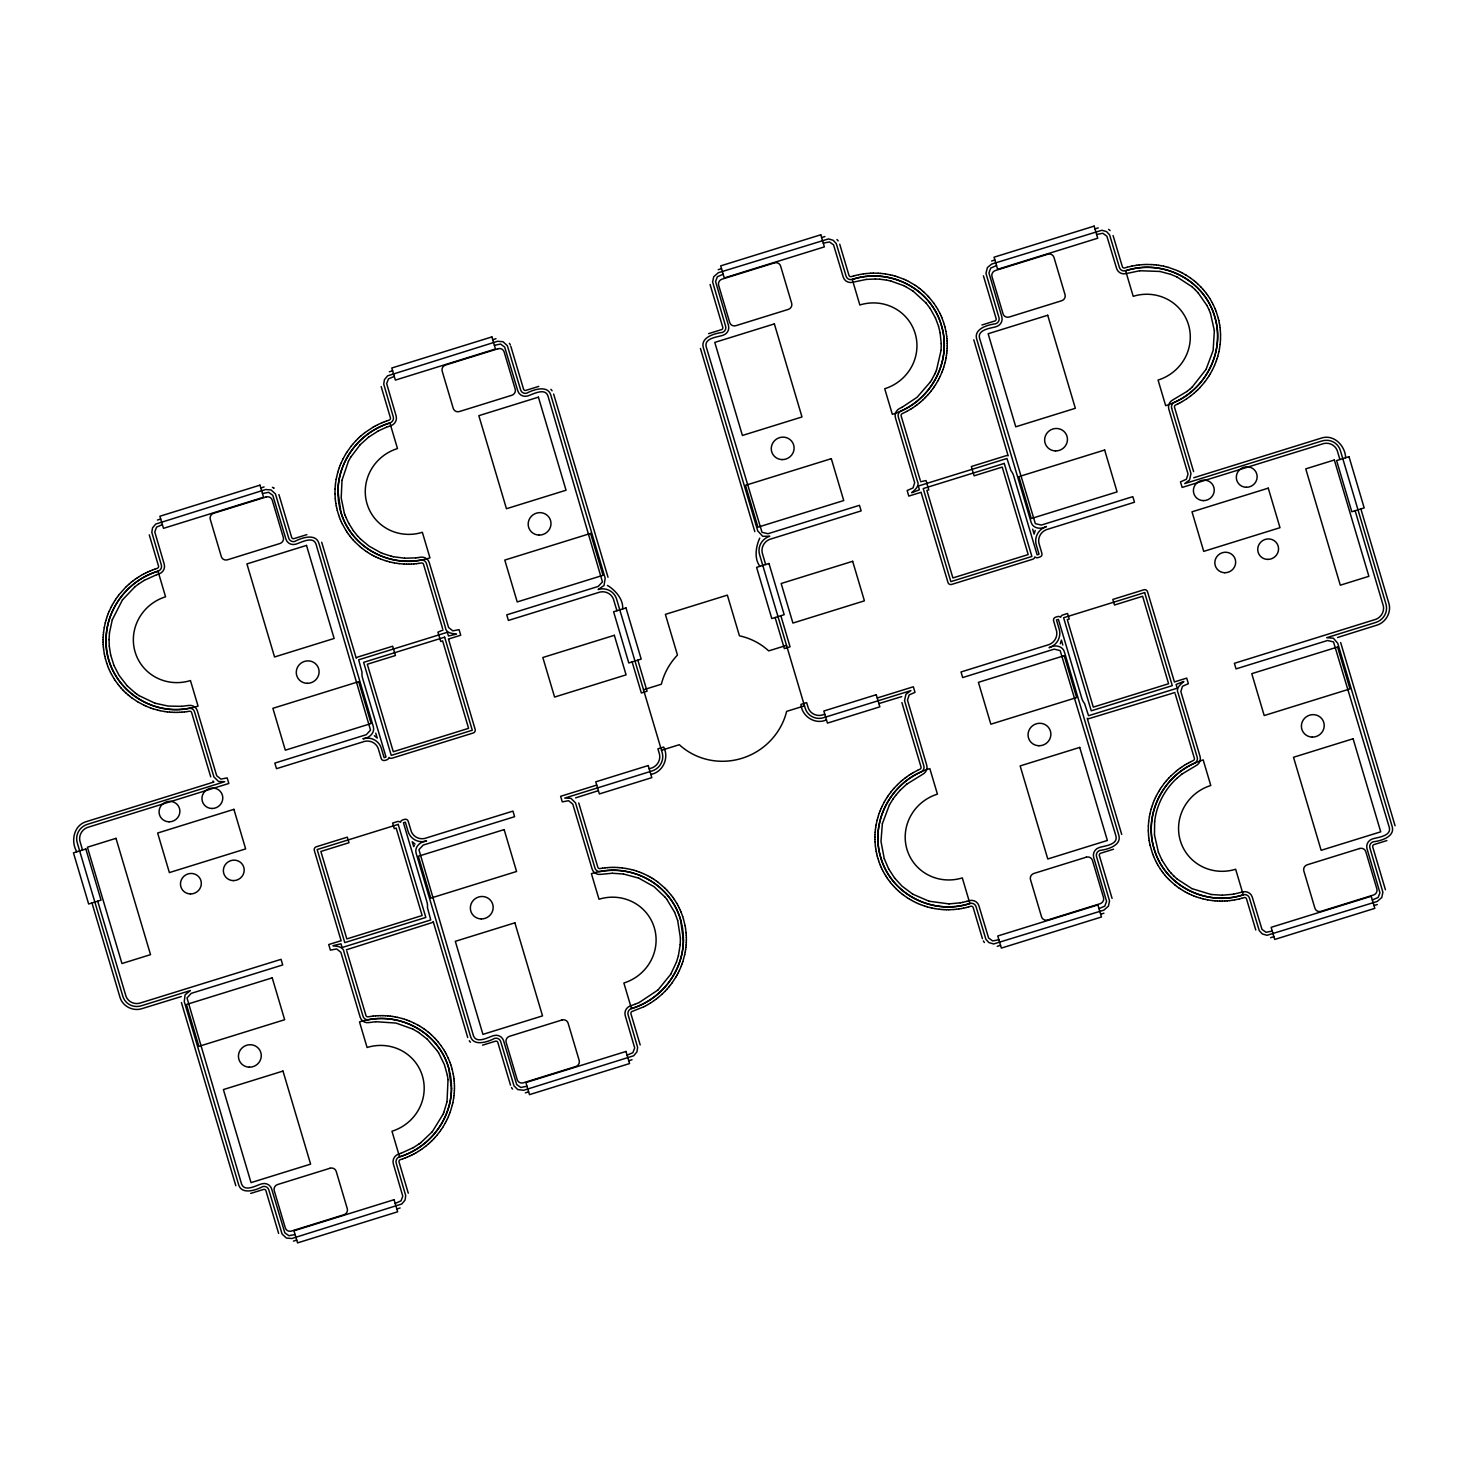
<?xml version="1.0" encoding="UTF-8"?>
<svg xmlns="http://www.w3.org/2000/svg" width="1469" height="1469" viewBox="0 0 1469 1469"><rect width="100%" height="100%" fill="white"/><g stroke="black" fill="none" stroke-linecap="round" stroke-linejoin="round"><path stroke-width="1.5" d="M103.087 639.584L103.161 637.344M109.037 639.566L109.459 632.955M335.061 489.104L335.005 493.749M454.398 1090.696L454.454 1088.456M686.298 942.455L686.372 940.215M874.936 836.926L874.991 834.686M947.156 348.19L947.211 345.95M1148.354 826.037L1148.299 830.683M1220.5 339.523L1220.555 334.877M103.161 637.16L103.307 634.939M335.061 488.92L335.428 484.274M454.252 1093.101L454.38 1090.861M680.202 944.622L680.404 937.993M686.152 944.861L686.298 942.621M875.01 834.521L875.138 832.28M941.06 350.356L941.262 343.728M947.009 350.595L947.138 348.355M1148.354 825.853L1148.721 821.226M1220.5 339.706L1220.133 344.334M103.307 634.755L103.528 632.533M454.013 1095.507L454.233 1093.285M680.202 944.659L678.421 955.621M685.931 947.266L686.133 945.044M875.157 832.115L875.377 829.875M941.06 350.393L936.543 369.876M946.77 353.001L946.991 350.76M1154.652 821.648L1154.487 834.906M103.546 632.349L104.226 627.74M109.459 632.919L112.25 619.863M335.446 484.109L336.126 479.482M453.719 1097.912L453.994 1095.69M685.619 949.672L685.913 947.45M875.395 829.71L875.689 827.469M946.458 355.406L946.752 353.166M1148.74 821.042L1149.419 816.433M1154.652 821.612C1156.47 805.196 1164.531 789.643 1176.669 778.478M1220.115 344.517L1219.435 349.126M342.002 480.29L341.194 497.973L344.334 513.103M453.682 1098.096L452.856 1102.686M685.233 952.059L685.582 949.837M946.073 357.793L946.44 355.571M875.708 827.304L876.075 825.082M104.262 627.557L105.235 622.985M336.162 479.316L336.603 477.113M342.002 480.271L348.428 461.248M447.017 1101.695L448.027 1079.623M684.756 954.446L685.197 952.243M945.614 360.162L946.054 357.959M876.093 824.917L877.085 820.345M882.373 823.705L880.978 841.37L884.265 858.686M1218.976 351.513L1219.399 349.31M1149.456 816.25L1149.896 814.046M336.64 476.929L337.76 472.394M447.017 1101.713L443.785 1112.4M452.305 1105.055L452.819 1102.852M684.719 954.611L682.901 961.479M945.063 362.531L945.577 360.346M882.373 823.668L889.424 804.865M1218.939 351.679L1217.801 356.233M1149.933 813.881L1151.053 809.327M105.272 622.819L105.86 620.634M181.256 996.551L142.089 1008.615C133.22 1011.645 122.46 1006.357 119.962 997.194L91.978 902.958M452.268 1105.221L450.212 1112.033M678.403 955.658L676.474 962.048M944.438 364.881L945.026 362.714M901.746 696.6L878.903 703.578M877.122 820.161L877.709 817.994M1193.728 477.756L1321.108 438.184C1333.613 433.777 1345.218 445.548 1345.659 457.759M105.897 620.469L106.558 618.302M337.815 472.228L338.458 470.062M943.741 367.213L944.402 365.046M877.746 817.829L878.407 815.662M1217.103 358.546L1217.746 356.398M1151.108 809.162L1151.751 806.995M106.613 618.137L107.329 616.007M112.268 619.826L122.441 599.903M338.513 469.896L339.229 467.766M682.112 963.793L682.846 961.644M942.969 369.527L943.686 367.379M878.462 815.497L879.178 813.349M1216.332 360.86L1217.048 358.73M1151.806 806.83L1152.522 804.7M107.384 615.842L108.192 613.711M339.302 467.583L340.092 465.471M375.733 733.178L377.258 738.099L374.356 735.694M449.367 1114.31L450.157 1112.198M676.474 962.085L670.745 974.241M681.267 966.069L682.057 963.958M942.125 371.804L942.914 369.692M879.233 813.183L880.023 811.072M1215.469 363.137L1216.259 361.025M1152.596 804.535L1153.385 802.405M108.247 613.546L109.11 611.471M340.147 465.306L341.01 463.212M442.94 1114.475L443.785 1112.419M448.431 1116.569L449.294 1114.475M681.212 966.235L679.339 970.55M935.698 371.951L936.524 369.913M942.051 371.969L940.197 376.284M880.096 810.906L880.959 808.813M1214.551 365.395L1215.414 363.302M1153.44 802.239L1154.303 800.164M109.183 611.306L111.185 607.046M341.083 463.047L343.085 458.787M442.922 1114.494L432.308 1131.699M447.439 1118.809L448.357 1116.734M934.761 374.007L935.68 371.988M881.033 808.648L881.951 806.591M1214.477 365.561L1212.476 369.821M1154.377 799.999L1155.313 797.924M607.432 585.433C613.73 589.032 623.591 598.452 622.654 608.956M446.356 1120.994L447.366 1118.956M934.761 374.044L931.603 379.975M939.113 378.488L940.123 376.45M678.274 972.753L679.266 970.715M882.024 806.426L884.173 802.221M1155.387 797.759L1156.378 795.739M111.258 606.881L112.323 604.879M343.177 458.64L345.454 454.509M348.447 461.229L350.614 457.3M445.217 1123.161L446.282 1121.159M937.975 380.655L939.04 378.635M677.117 974.92L678.182 972.919M1206.067 369.362L1213.119 350.54L1214.367 330.654M1212.384 369.986L1210.107 374.118M1156.47 795.574L1158.747 791.442M112.415 604.714L113.554 602.749M445.125 1123.308L442.72 1127.366M937.883 380.802L935.478 384.86M675.905 977.05L677.044 975.067M884.265 802.074L885.385 800.109M889.443 804.828L892.968 799.099M1206.067 369.38L1192.185 387.082M113.627 602.602L114.821 600.656M345.546 454.362L346.739 452.415M350.632 457.281L360.162 444.721M930.41 381.903L931.585 379.994M670.727 974.278L657.965 990.014M675.813 977.197L671.847 983.183M885.476 799.944L886.67 798.016M1208.822 376.193L1210.015 374.264M1158.839 791.295L1160.033 789.349M114.931 600.509L116.18 598.617M346.831 452.268L350.981 446.411M930.391 381.922L917.133 397.254L902.039 407.299M441.361 1129.422L442.628 1127.531M934.119 386.898L935.386 385.007M886.762 797.869L888.029 795.978M1207.481 378.249L1208.73 376.358M1160.124 789.202L1161.373 787.311M116.29 598.471L117.593 596.616M932.705 388.918L934.027 387.045M439.947 1131.424L441.269 1129.569M888.121 795.831L889.443 793.958M892.987 799.063L895.649 795.445M1207.371 378.396L1204.58 382.215M1161.483 787.164L1164.274 783.344M117.704 596.469L119.081 594.651M122.46 599.885L134.909 586.81M415.103 844.106L412.201 841.7L413.707 846.603A7.988 7.749 -28.9 0 1 414.295 845.428M931.217 390.864L932.595 389.046M439.837 1131.571L436.917 1135.298M670.378 985.13L671.755 983.33M889.553 793.829L890.93 792.011M119.191 594.523L125.618 587.306M351.091 446.264L352.542 444.501M929.675 392.774L931.107 391.011M668.817 987.058L670.268 985.277M1204.47 382.344L1199.751 387.798M891.04 791.864L892.473 790.102M895.668 795.427L900.093 790.322M1164.384 783.216L1165.835 781.435M352.652 444.354L355.81 440.829M928.059 394.647L929.565 392.921M432.29 1131.718L420.85 1142.625M435.32 1137.153L436.807 1135.427M667.22 988.912L668.707 987.186M892.583 789.955L894.088 788.229M1165.945 781.306L1167.433 779.58M926.406 396.446L927.949 394.775M433.649 1138.971L435.191 1137.281M665.549 990.73L667.091 989.041M894.199 788.1L897.467 784.666M1167.561 779.433L1169.104 777.762M355.939 440.7L357.536 439.066M360.18 444.703L368.59 437.156M924.68 398.209L926.278 396.575M431.923 1140.734L433.52 1139.099M1198.025 389.56L1199.64 387.926M665.42 990.859L662.042 994.182M900.111 790.285L906.759 784.152M1169.232 777.634L1170.83 775.999M125.746 587.178L127.399 585.617M357.665 438.937L359.317 437.358M922.899 399.917L924.552 398.338M1196.243 391.25L1197.896 389.671M430.142 1142.423L431.794 1140.844M897.596 784.538L901.085 781.306M1170.958 775.871L1176.338 771.06M127.546 585.488L129.235 583.964M359.446 437.248L361.154 435.724M921.063 401.57L922.771 400.045M1190.496 388.606L1192.149 387.1M1194.407 392.902L1196.115 391.378M428.305 1144.076L430.013 1142.551M657.947 990.033L639.144 1002.556M661.913 994.311L658.314 997.414M1176.706 778.46L1181.884 774.09M129.382 583.836L131.127 582.367M361.282 435.595L364.973 432.602M919.172 403.149L920.916 401.68M1190.459 388.624L1186.97 391.47M1194.279 393.013L1190.588 396.024M426.414 1145.655L428.158 1144.186M901.231 781.196L902.976 779.727M131.274 582.257L133.073 580.843M134.928 586.792L138.527 584.056M917.225 404.673L919.025 403.259M426.285 1145.783L422.484 1148.648M903.123 779.617L904.904 778.203M906.777 784.134L922.348 774.512A7.988 7.749 -28.9 0 0 926.755 765.239L907.475 700.144L909.146 694.929L915.003 692.358L913.351 686.776L877.232 697.995M656.386 998.938L658.185 997.524M1176.467 770.95L1178.267 769.536M133.22 580.732L135.056 579.374M365.12 432.492L373.181 427.13M368.627 437.138L378.157 431.023M915.242 406.142L917.097 404.783M1186.934 391.488L1173.162 399.715A7.988 7.749 -28.9 0 0 1168.755 408.97L1188.035 474.065L1186.364 479.28L1180.488 481.85L1182.141 487.433L1323.9 443.491A11.991 11.623 -28.9 0 1 1337.139 450.304L1339.93 459.522M1190.441 396.134L1186.566 398.889M905.051 778.093L906.906 776.734M419.032 1143.984L420.832 1142.662M654.403 1000.407L656.239 999.049M1178.413 769.425L1180.25 768.067M1181.921 774.071L1195.693 765.845A7.988 7.749 -28.9 0 0 1200.1 756.59L1180.856 691.587L1182.49 686.28L1188.366 683.709L1186.713 678.109L1175.273 681.671A2.993 2.901 -28.9 0 0 1174.466 682.057L1147.509 591.695A2.993 2.901 -28.9 0 0 1143.818 589.803L1112.841 599.425L1114.494 605.008L1142.625 596.267L1168.589 683.746L1093.285 707.122L1067.302 619.661L1069.212 619.073L1067.559 613.473L1062.785 614.96A2.993 2.901 -28.9 0 0 1060.71 617.219L1060.508 617.274A2.993 2.901 -28.9 0 0 1057.551 616.594L1055.642 617.182A2.993 2.901 -28.9 0 0 1053.604 620.854L1056.633 631.284A11.991 11.623 -28.9 0 1 1049.343 644.487L961.02 671.976L962.672 677.558L1054.154 649.151L1060.141 650.565L1115.981 836.173C1118.148 845.152 1103.641 845.869 1099.087 847.613A7.988 7.749 -28.9 0 0 1093.634 857.29L1106.579 901.323L1104.78 906.134L1098.977 908.632M135.203 579.282L137.094 577.978M138.545 584.038L144.256 580.365M913.222 407.537L915.095 406.252M907.052 776.624L908.925 775.338M418.996 1144.002L413.285 1147.675M420.465 1150.062L422.337 1148.758M654.256 1000.518L650.29 1003.143M1180.397 767.975L1182.288 766.671M137.241 577.886L139.169 576.638M911.147 408.878L913.075 407.647M1186.419 398.98L1182.38 401.496M909.072 775.228L911 773.998M418.39 1151.402L420.318 1150.154M1182.435 766.579L1184.363 765.331M139.316 576.546L141.281 575.371M910.982 408.97L906.869 411.357M911.166 773.906L913.13 772.731M648.178 1004.429L650.143 1003.254M416.26 1152.669L418.224 1151.494M1184.51 765.239L1186.475 764.064M373.346 427.038L375.348 425.918M141.428 575.279L143.429 574.177M144.293 580.347L156.632 574.71M1180.213 402.69L1182.214 401.588M913.277 772.639L917.482 770.38M646.011 1005.622L648.013 1004.502M413.266 1147.675L400.908 1153.33M414.111 1153.863L416.113 1152.761M1186.64 763.972L1188.641 762.87M375.495 425.845L377.533 424.798M378.176 431.005L386.42 427.24M143.595 574.085L145.633 573.039M906.704 411.43L902.113 413.707A2.002 1.928 -28.9 0 0 901.103 415.819L920.237 480.29M1178.028 403.828L1180.066 402.781M643.826 1006.761L645.864 1005.714M411.926 1155.001L413.946 1153.955M1188.788 762.778L1190.826 761.732M377.698 424.706L382.032 422.741M145.798 572.965L147.855 571.974M902.003 407.317L899.799 408.364A7.988 7.749 -28.9 0 0 895.392 417.637L914.673 482.732L913.002 487.947L907.144 490.517L908.797 496.1L920.237 492.537A2.993 2.901 -28.9 0 0 921.026 492.17L947.982 582.514A2.993 2.901 -28.9 0 0 951.673 584.423L1032.707 559.248A2.993 2.901 -28.9 0 0 1034.8 556.99L1035.002 556.935A2.993 2.901 -28.9 0 0 1037.959 557.632L1039.868 557.026A2.993 2.901 -28.9 0 0 1041.888 553.354L1038.858 542.942A11.991 11.623 -28.9 0 1 1046.148 529.74L1134.49 502.233L1132.819 496.651L1041.356 525.057L1035.351 523.662L979.511 338.035C977.271 329.111 992.126 328.156 996.57 326.54A7.988 7.749 -28.9 0 0 1001.876 316.918L988.931 272.903L990.73 268.074L996.533 265.577M1177.863 403.902L1175.475 405.058A2.002 1.928 -28.9 0 0 1174.466 407.152L1193.599 471.622M917.629 770.307L920.035 769.168A2.002 1.928 -28.9 0 0 921.045 767.057L901.911 702.586M643.661 1006.834L632.111 1011.443A2.002 1.928 -28.9 0 0 630.899 1013.647L640.19 1044.955M1190.992 761.658L1193.379 760.501A2.002 1.928 -28.9 0 0 1194.389 758.408L1175.255 693.937M409.686 1156.066L411.761 1155.075M148.02 571.9L150.113 570.982M639.107 1002.556L634.939 1004.3M407.427 1157.058L409.52 1156.14M382.197 422.668L384.309 421.823M150.279 570.908L152.409 570.064M405.132 1157.976L407.262 1157.131M384.474 421.75L386.641 420.979M386.439 427.24L390.864 425.716A7.988 7.749 -28.9 0 0 396.171 416.076L386.659 383.593L388.477 378.873L394.28 376.376M152.574 569.99L154.722 569.219M634.92 1004.319L630.495 1005.843A7.988 7.749 -28.9 0 0 625.188 1015.465L634.7 1047.948L632.882 1052.667L627.079 1055.183M402.818 1158.821L404.967 1158.031M386.806 420.905L389.248 420.097A2.002 1.928 -28.9 0 0 390.46 417.912L381.169 386.604M154.906 569.164L157.33 568.338A2.002 1.928 -28.9 0 0 158.56 566.153L149.269 534.845M156.669 574.71L158.946 573.957A7.988 7.749 -28.9 0 0 164.271 564.316L154.778 531.943L156.577 527.114L162.38 524.617M400.872 1153.33L398.742 1154.028A7.988 7.749 -28.9 0 0 393.288 1163.705L402.781 1196.188L401.037 1200.852L395.179 1203.423M402.653 1158.876L400.211 1159.684A2.002 1.928 -28.9 0 0 398.999 1161.887L408.272 1193.195M389.34 371.804L392.627 370.794M492.721 339.706L495.989 338.696M718.231 269.672L721.518 268.662M821.612 237.574L824.899 236.546M494.374 345.288L500.562 344.077L504.675 347.051L517.841 391.011A7.988 7.749 -28.9 0 0 527.5 395.987C531.925 394.812 544.907 387.118 547.919 395.84L602.437 581.871L598.214 586.443L506.75 614.85L508.403 620.432L600.105 592.025A11.991 11.623 -28.9 0 1 613.344 598.856L616.925 610.737M723.17 274.244L717.368 276.741L715.568 281.552L728.514 325.585A7.988 7.749 -28.9 0 1 723.207 335.207C718.672 336.952 703.945 337.723 706.167 346.702L762.007 532.311L767.993 533.724L859.475 505.318L861.128 510.9L769.462 539.435A11.991 11.623 -28.9 0 0 762.172 552.638L765.643 564.555M823.264 243.156L829.452 241.944L833.529 244.827L843.279 277.237A7.988 7.749 -28.9 0 0 852.938 282.213L866.361 279.404M538.792 386.384L525.792 390.405A2.002 1.928 -28.9 0 1 523.588 389.267L510.826 346.335M708.609 333.647L721.591 329.607A2.002 1.928 -28.9 0 0 722.803 327.403L710.078 284.472M157.44 520.044L160.709 519.034M260.821 487.947L264.089 486.937M991.593 261.023L994.862 259.995M1094.974 228.907L1098.243 227.897M262.474 493.529L268.643 492.317L272.775 495.292L285.941 539.252A7.988 7.749 -28.9 0 0 295.6 544.228C300.025 543.071 313.007 535.359 316 544.081L370.519 730.111L366.314 734.684L274.832 763.09L276.503 768.673L364.863 741.294A11.991 11.623 -28.9 0 1 378.102 748.125L381.242 758.518A2.993 2.901 -28.9 0 0 384.933 760.409L386.843 759.822A2.993 2.901 -28.9 0 0 388.918 757.563L389.12 757.508A2.993 2.901 -28.9 0 0 392.076 758.188L473.11 733.031A2.993 2.901 -28.9 0 0 475.148 729.358L448.431 638.923A2.993 2.901 -28.9 0 0 449.294 638.795L460.733 635.232L459.081 629.65L452.801 630.862L448.578 627.465L429.205 562.407A7.988 7.749 -28.9 0 0 420.501 557.21L418.096 557.596M1096.627 234.489L1102.797 233.277L1106.873 236.178L1116.642 268.57A7.988 7.749 -28.9 0 0 1126.301 273.565L1139.705 270.755M306.892 534.624L293.892 538.646A2.002 1.928 -28.9 0 1 291.688 537.507L278.926 494.576M981.953 324.998L994.954 320.94A2.002 1.928 -28.9 0 0 996.166 318.736L983.422 275.805M643.514 689.769L661.362 684.223L661.784 682.608A64.967 63.02 -28.9 0 1 676.309 656.294L677.466 655.064L665.384 614.373L727.357 595.129L739.44 635.82L741.055 636.187A64.967 63.02 -28.9 0 1 767.461 649.794L768.673 650.896L786.521 645.368M661.491 750.255L679.339 744.71L680.551 745.811A64.967 63.02 -28.9 0 0 786.227 712.998L786.631 711.382L804.479 705.854M596.745 785.089L560.625 796.308L562.278 801.89L568.558 800.697L572.781 804.094L592.154 869.152A7.988 7.749 -28.9 0 0 600.858 874.349L612.279 873.265M649.169 768.82L652.291 767.791A11.991 11.623 -28.9 0 0 659.581 754.589L657.928 748.823L663.657 747.042C669.387 757.765 662.978 772.253 650.84 774.402M824.807 714.283L821.648 715.183A11.991 11.623 -28.9 0 1 808.409 708.37L806.646 702.641L800.936 704.404C801.909 716.505 815.277 725.025 826.459 719.865M598.397 790.671L575.609 797.869M1337.543 637.491L1376.655 625.225C1385.671 622.654 1391.676 612.371 1388.866 603.3L1360.863 508.935M482.567 1045.175L495.567 1041.154A2.002 1.928 -28.9 0 1 497.771 1042.274L510.533 1085.205M1113.539 849.229L1100.556 853.269A2.002 1.928 -28.9 0 0 1099.345 855.472L1112.07 898.404M526.985 1086.252L520.797 1087.482L516.721 1084.581L503.518 1040.548A7.988 7.749 -28.9 0 0 493.859 1035.572C489.14 1036.692 476.635 1044.441 473.459 1035.755L418.922 849.688L423.145 845.097L514.609 816.691L512.956 811.108L424.596 838.487A11.991 11.623 -28.9 0 1 411.357 831.656L408.217 821.281A2.993 2.901 -28.9 0 0 404.526 819.371L402.616 819.977A2.993 2.901 -28.9 0 0 400.523 822.236L400.339 822.291A2.993 2.901 -28.9 0 0 397.365 821.593L392.609 823.081L394.261 828.663L396.171 828.075L422.136 915.536L346.831 938.93L320.866 851.451L348.979 842.729L347.327 837.146L316.331 846.768A2.993 2.901 -28.9 0 0 314.311 850.441L341.157 940.876A2.993 2.901 -28.9 0 0 340.165 941.005L328.725 944.549L330.378 950.131L336.658 948.937L340.881 952.334L360.236 1017.393A7.988 7.749 -28.9 0 0 368.958 1022.589L375.862 1021.708M998.883 939.719L992.695 940.931L988.619 938.048L978.905 905.767A7.988 7.749 -28.9 0 0 969.209 900.662L966.896 901.342M525.369 1092.863L528.638 1091.853M628.732 1060.765L632.019 1059.737M997.249 946.33L1000.536 945.301M1100.63 914.214L1103.917 913.204M250.666 1193.416L263.667 1189.394A2.002 1.928 -28.9 0 1 265.871 1190.533L278.633 1233.446M1386.901 840.562L1373.901 844.62A2.002 1.928 -28.9 0 0 1372.689 846.805L1385.432 889.755M295.085 1234.511L288.897 1235.723L284.821 1232.822L271.6 1188.788A7.988 7.749 -28.9 0 0 261.959 1183.812C257.057 1184.84 244.809 1192.736 241.559 1183.996L187.022 997.928L191.245 993.356L282.709 964.949L281.056 959.349L139.298 1003.309A11.991 11.623 -28.9 0 1 126.059 996.478L97.707 901.195M1272.227 931.052L1266.058 932.282L1261.981 929.381L1252.267 897.118A7.988 7.749 -28.9 0 0 1242.572 891.995L1233.629 894.162M1372.321 899.983L1378.124 897.467L1379.942 892.748L1366.978 848.641A7.988 7.749 -28.9 0 1 1372.285 839.001C1376.728 837.385 1391.529 836.485 1389.343 827.561L1333.503 641.898L1327.499 640.502L1236.035 668.891L1234.382 663.309L1376.086 619.239A11.991 11.623 -28.9 0 0 1383.376 606.036L1355.134 510.716M293.451 1241.103L296.738 1240.093M396.832 1209.005L400.119 1207.977M1270.612 937.663L1273.88 936.653M1373.992 905.565L1377.261 904.537M853.709 275.915L851.23 276.631A2.002 1.928 -28.9 0 1 849.027 275.511L839.717 244.203M1127.054 267.266L1124.593 267.982A2.002 1.928 -28.9 0 1 1122.389 266.844L1113.08 235.554M968.438 906.961L970.917 906.244A2.002 1.928 -28.9 0 1 973.121 907.365L982.43 938.673M1241.801 898.293L1244.261 897.577A2.002 1.928 -28.9 0 1 1246.465 898.716L1255.775 930.006M853.875 275.878L858.484 274.758M1127.237 267.211L1131.846 266.109M966.877 901.342L962.489 902.407M966.069 907.567L968.273 906.997M1239.414 898.918L1241.636 898.349M963.664 908.117L965.886 907.622M1239.248 898.955L1234.603 899.928M858.667 274.721L863.331 273.895M1132.011 266.073L1136.694 265.246M960.267 902.829L962.47 902.407M961.24 908.577L963.48 908.154M418.867 563.38L421.493 562.958A2.002 1.928 -28.9 0 1 423.476 564.133L442.628 628.603M186.967 711.62L189.574 711.216A2.002 1.928 -28.9 0 1 191.558 712.373L210.71 776.844M602.492 868.179L599.866 868.583A2.002 1.928 -28.9 0 1 597.883 867.408L578.731 802.955M960.23 902.829L949.029 903.894M958.816 908.98L961.057 908.613M1233.593 894.18L1222.373 895.227M1232.16 900.313L1234.419 899.946M863.515 273.877L865.774 273.601M1136.877 265.228L1139.136 264.934M415.856 557.871L418.059 557.596M416.425 563.692L418.702 563.398M184.525 711.932L186.783 711.639M602.657 868.142L604.934 867.867M956.374 909.274L958.633 908.999M1229.718 900.626L1231.995 900.332M373.016 1016.107L367.966 1016.823A2.002 1.928 -28.9 0 1 365.983 1015.648L346.831 951.196M865.957 273.565L870.676 273.216M866.398 279.404L875.377 279M1139.301 264.916L1144.02 264.549M1139.742 270.737L1159.922 271.453M415.819 557.871L404.581 558.202M413.983 563.912L416.26 563.71M181.697 706.332L188.601 705.451A7.988 7.749 -28.9 0 1 197.305 710.647L216.677 775.705L220.901 779.103L227.162 777.891L228.833 783.473L87.112 827.561A11.991 11.623 -28.9 0 0 79.822 840.745L82.503 850M182.083 712.171L184.341 711.951M605.099 867.848L607.376 867.628M953.932 909.513L956.19 909.311M1227.276 900.864L1229.553 900.644M373.199 1016.089L375.458 1015.869M411.54 564.078L413.817 563.931M181.66 706.332L168.182 706.075L155.053 703.229M179.622 712.318L181.899 712.171M607.542 867.61L609.819 867.481M953.748 909.531L949.029 909.752M1224.834 901.011L1227.111 900.864M375.642 1015.869L377.919 1015.722M375.88 1021.708L396.006 1023.067L412.789 1029.071M1144.204 264.549L1146.481 264.475M870.86 273.197L873.119 273.124M409.08 564.151L411.357 564.078M177.18 712.392L179.457 712.318M610.002 867.463L612.279 867.408M1222.373 901.085L1224.65 901.011M378.102 1015.703L380.361 1015.648M1146.665 264.475L1151.384 264.567M873.302 273.124L878.021 273.216M406.638 564.151L408.915 564.151M174.719 712.392L176.996 712.392M612.444 867.408L614.721 867.408M612.298 873.265L623.499 874.018M1222.337 895.227L1211.154 894.474M1219.931 901.085L1222.19 901.085M948.992 903.894L929.032 901.231M946.569 909.733L948.845 909.752M380.544 1015.648L382.821 1015.648M875.414 279L879.876 279.22M404.177 564.059L406.454 564.133M172.277 712.3L174.554 712.392M614.905 867.408L617.182 867.481M1217.47 900.993L1219.747 901.085M944.126 909.66L946.385 909.733M383.005 1015.648L385.264 1015.74M1151.549 264.567L1153.826 264.714M878.205 273.234L880.464 273.381M404.544 558.202L393.435 556.733M404.012 564.059L399.311 563.655M169.835 712.134L172.093 712.3M1215.028 900.828L1217.305 900.993M617.347 867.5L619.606 867.646M941.684 909.495L943.943 909.642M385.447 1015.74L387.706 1015.887M1153.991 264.732L1156.25 264.971M880.647 273.399L885.311 273.932M879.913 279.22L886.56 280.12M167.411 711.896L169.651 712.134M1212.604 900.589L1214.863 900.828M619.789 867.665L622.048 867.885M939.242 909.256L941.5 909.476M387.889 1015.905L390.148 1016.126M1156.434 264.989L1158.674 265.283M396.887 563.343L399.127 563.637M164.987 711.584L167.227 711.877M1212.421 900.57L1207.775 899.873M939.077 909.238L934.413 908.54M622.232 867.904L626.877 868.601M390.313 1016.162L392.572 1016.456M1158.857 265.301L1161.079 265.687M885.495 273.968L890.122 274.813M394.482 562.939L396.722 563.306M164.803 711.565L160.176 710.702M1211.117 894.474L1191.965 888.635M623.535 874.018L638.611 878.076M392.737 1016.475L394.977 1016.842M1161.263 265.705L1163.466 266.146M1159.959 271.453L1170.72 274.354M886.597 280.12L890.948 281.056M392.094 562.462L394.298 562.902M1205.388 899.395L1207.591 899.854M932.025 908.062L934.247 908.503M627.043 868.638L631.633 869.63M395.143 1016.879L397.365 1017.319M1163.65 266.183L1165.835 266.697M890.287 274.85L892.491 275.364M391.268 556.218L393.417 556.714M389.726 561.911L391.911 562.425M1203.019 898.844L1205.204 899.359M157.807 710.151L160.011 710.665M929.657 907.511L931.86 908.026M397.53 1017.356L402.084 1018.513M1166.019 266.752L1168.186 267.34M892.656 275.401L894.841 275.988M890.985 281.075L903.545 285.574M391.231 556.218L382.748 553.482M387.375 561.287L389.542 561.874M1200.669 898.22L1202.836 898.808M927.306 906.887L929.491 907.475M157.642 710.115L153.143 708.829M631.817 869.685L633.984 870.254M1168.369 267.376L1177.33 270.59M895.007 276.043L897.173 276.705M385.043 560.589L387.192 561.231M1198.337 897.522L1200.485 898.183M929.014 901.231L912.726 894.144M924.974 906.171L927.141 906.832M634.167 870.309L636.316 870.97M402.249 1018.55L404.416 1019.211M897.339 276.76L903.968 279.257M1035.204 530.474L1034.103 534.11L1032.689 529.171M1060.306 643.753L1061.408 640.098L1062.803 645.038M384.878 560.534L380.471 558.954M1196.041 896.733L1198.171 897.467M922.679 905.4L924.809 906.116M155.016 703.229L139.004 695.608M636.481 871.025L638.611 871.741M150.83 708.04L152.96 708.774M404.581 1019.266L406.711 1019.982M1170.756 274.354L1176.908 276.925M1193.764 895.888L1195.876 896.678M920.42 904.555L922.514 905.345M638.776 871.815L640.888 872.604M150.664 707.985L146.331 706.258M406.876 1020.055L408.988 1020.845M380.691 552.619L382.73 553.464M1191.524 894.952L1193.599 895.815M378.231 558.018L380.306 558.881M918.18 903.619L920.255 904.482M641.053 872.659L643.128 873.522M638.629 878.076L654.091 886.707L665.292 897.357M409.135 1020.9L413.432 1022.773M1177.495 270.663L1179.534 271.6M904.133 279.33L906.171 280.248M1189.321 893.96L1191.359 894.896M272.408 487.304L272.977 487.561A7.988 7.749 -28.9 0 1 274.079 488.204L273.436 487.8M380.655 552.619L369.068 546.137L360.548 539.068M376.027 557.026L378.066 557.945M915.977 902.627L918.015 903.545M643.293 873.596L647.498 875.597M144.127 705.267L146.165 706.203M1179.699 271.673L1181.7 272.665M1176.926 276.925L1191.745 286.565M906.336 280.34L908.356 281.332M903.582 285.592L905.547 286.565M1191.928 888.635L1177.11 878.995M1187.154 892.895L1189.156 893.886M373.861 555.961L375.862 556.953M913.791 901.544L915.811 902.535M143.962 705.193L137.737 701.851M413.579 1022.846L417.729 1024.976M1181.866 272.757L1185.924 275.015M908.503 281.405L914.618 284.949M905.565 286.584L913.149 291.156M1185.024 891.756L1186.989 892.803M371.73 554.805L373.695 555.87M911.661 900.405L913.645 901.47M647.645 875.671L649.629 876.736M412.807 1029.09L418.555 1032.413M759.785 538.113C756.517 544.687 753.432 557.981 759.932 566.336M1182.931 890.545L1184.877 891.665M369.637 553.611L371.584 554.731M909.586 899.193L911.514 900.313M649.775 876.828L651.722 877.948M417.875 1025.068L419.803 1026.188M1186.071 275.107L1189.963 277.641M1180.892 889.259L1182.784 890.453M367.599 552.326L369.49 553.519M912.69 894.125L902.095 886.193L894.621 878.076M907.53 897.926L909.421 899.101M651.869 878.04L653.76 879.233M137.59 701.76L131.733 697.812M419.969 1026.28L421.86 1027.474M914.765 285.059L916.619 286.29M1178.891 887.919L1180.745 889.167M907.383 897.816L903.582 895.172M365.597 550.985L367.452 552.234M653.907 879.325L655.762 880.574M137.15 694.378L138.967 695.59M422.007 1027.565L423.862 1028.814M418.573 1032.432L427.295 1039.189M1190.11 277.733L1193.82 280.524M1108.581 229.366L1109.077 229.733A7.988 7.749 -28.9 0 1 1110.05 230.578M916.766 286.4L918.566 287.704M913.167 291.174L926.131 303.073M1176.926 886.505L1178.744 887.809M365.45 550.875L361.741 548.102M655.909 880.666L657.708 881.969M135.368 693.074L137.131 694.36M424.008 1028.906L425.808 1030.228M918.713 287.814L920.475 289.173M1175.035 885.036L1176.798 886.413M901.672 893.703L903.435 895.062M657.855 882.079L665.016 888.231M135.332 693.056L127.105 685.748M129.841 696.343L131.604 697.72M425.955 1030.32L427.718 1031.697M1193.966 280.634L1195.674 282.048M920.604 289.283L922.33 290.715M1174.888 884.926L1169.636 880.262M899.818 892.16L901.544 893.593M359.887 546.56L361.594 547.992M127.987 694.819L129.694 696.233M427.846 1031.807L429.572 1033.221M1195.803 282.177L1197.474 283.646M1191.781 286.584L1195.013 289.54M922.459 290.825L924.13 292.313M1177.091 878.976L1173.841 876.001M898.018 890.563L899.689 892.05M359.758 546.45L354.653 541.62M126.187 693.221L127.84 694.69M429.701 1033.331L431.372 1034.819M1197.602 283.774L1200.908 287.006M924.258 292.423L927.545 295.673M896.292 888.91L897.89 890.453M124.443 691.568L126.059 693.093M431.5 1034.929L434.787 1038.179M427.314 1039.226L437.34 1050.886M1195.031 289.577L1198.043 292.753M1173.823 875.983L1170.811 872.806M1167.947 878.554L1169.508 880.133M894.603 887.203L896.163 888.8M360.529 539.05L357.518 535.873M665.145 888.359L666.706 889.939M122.753 689.861L124.314 691.44M1201.018 287.134L1202.523 288.769M927.673 295.802L929.179 297.436M836.981 239.502L837.385 239.943A7.988 7.749 -28.9 0 1 838.156 240.971M1166.331 876.791L1167.837 878.425M550.875 389.322L551.297 389.781A7.988 7.749 -28.9 0 1 552.069 390.809M892.968 885.44L894.474 887.074M353.037 539.857L354.543 541.492M666.816 890.067L671.388 895.392M470.484 1042.219L470.062 1041.778A7.988 7.749 -28.9 0 1 469.29 1040.75M127.087 685.711L119.007 675.299L113.976 665.494M121.119 688.098L122.625 689.732M434.916 1038.308L436.422 1039.942M1202.652 288.897L1204.103 290.587M1198.08 292.772L1206.875 305.387M929.289 297.564L933.678 303.036M1169.361 871.135L1170.775 872.788M1164.752 874.973L1166.202 876.662M891.408 883.622L892.858 885.311M357.481 535.854L353.368 530.713M351.458 538.04L352.909 539.711M436.532 1040.07L437.982 1041.76M119.558 686.28L121.009 687.969M1204.213 290.715L1205.59 292.46M926.149 303.11L930.097 308.38M1167.984 869.409L1169.342 871.117M1163.264 873.1L1164.642 874.826M889.902 881.767L891.297 883.493M665.31 897.375L666.669 899.065M349.971 536.167L351.348 537.893M438.093 1041.888L440.92 1045.542M118.053 684.407L119.448 686.133M1205.7 292.588L1207.041 294.369M1167.965 869.391L1161.997 860.173M1161.814 871.19L1163.154 872.972M984.414 942.529L984.046 942.033A7.988 7.749 -28.9 0 1 983.385 940.931M894.603 878.058L888.635 868.84M888.47 879.839L889.792 881.62M671.498 895.521L672.839 897.302M666.687 899.101L674.602 912.267M348.52 534.257L349.861 536.02M512.534 1089.062L512.148 1088.566A7.988 7.749 -28.9 0 1 511.487 1087.464M117.961 684.279L115.243 680.533M1207.132 294.516L1208.418 296.334M933.788 303.165L936.359 307.003M1160.455 869.226L1161.722 871.044M887.092 877.874L888.359 879.711M672.931 897.449L674.198 899.267M353.35 530.695L348.704 523.239M347.161 532.292L348.428 534.11M441.031 1045.689L443.601 1049.509M1208.51 296.481L1209.721 298.336M930.116 308.398L935.459 318.002M1160.345 869.079L1157.903 865.168M885.789 875.873L887.001 877.727M674.308 899.414L676.75 903.325M345.839 530.272L347.051 532.145M437.358 1050.923L438.552 1052.74M113.939 678.513L115.151 680.386M1209.813 298.501L1212.127 302.485M936.451 307.15L937.589 309.059M884.558 873.816L885.697 875.726M345.748 530.125L342.35 524.011M443.693 1049.656L444.85 1051.565M438.57 1052.759L444.373 1064.584L447.347 1075.216M113.847 678.366L111.534 674.381M937.681 309.206L939.866 313.283M1156.746 863.074L1157.811 865.002M883.383 871.723L884.467 873.669M676.842 903.472L677.907 905.418M444.923 1051.712L446.007 1053.659M1212.2 302.632L1213.21 304.616M1206.875 305.405L1208.822 309.335M1161.979 860.155L1158.362 852.149M1155.644 860.944L1156.654 862.909M888.616 868.803L884.283 858.722M882.281 869.593L883.291 871.576M677.999 905.565L679.009 907.548M348.686 523.221L345.876 517.253M446.099 1053.806L448.137 1057.955M110.45 672.251L111.46 674.216M1213.284 304.781L1215.194 308.986M939.94 313.43L940.876 315.449M1155.57 860.779L1153.661 856.574M881.271 867.426L882.208 869.446M510.331 344.976L510.055 344.407A7.988 7.749 -28.9 0 0 509.394 343.305M679.082 907.695L680.037 909.715M443.124 629.981L437.946 632.147L440.718 641.457L442.628 640.87L468.593 728.33L393.288 751.724L367.305 664.245L395.436 655.523L392.664 646.213L357.867 657.01A2.993 2.901 -28.9 0 0 356.251 658.222L321.711 542.281M341.322 521.844L342.277 523.845M346.317 949.819L431.574 922.771A2.993 2.901 -28.9 0 0 433.208 921.577L467.73 1037.518M109.422 670.084L110.359 672.086M1208.822 309.371L1210.493 313.411M940.95 315.596L941.831 317.635M935.478 318.02L938.544 326.265M880.317 865.241L881.198 867.279M680.11 909.862L680.992 911.918M674.62 912.286L677.686 920.53M340.367 519.64L341.249 521.679M448.192 1058.121L449.955 1062.381M108.467 667.881L109.349 669.919M1215.249 309.151L1216.057 311.208M1152.798 854.352L1153.606 856.409M941.904 317.8L943.502 322.133M879.435 863.001L880.243 865.076M681.047 912.065L682.663 916.399M345.068 515.197L345.858 517.235M339.504 517.419L340.312 519.475M113.958 665.475L110.652 654.99M107.586 665.659L108.394 667.716M1216.13 311.373L1218.242 318.075M1210.493 313.448L1214.367 330.617M1158.362 852.112L1154.487 834.943M1152.724 854.187L1150.043 845.152M878.646 860.742L879.38 862.836M344.334 513.122L345.068 515.178M338.696 515.142L339.431 517.253M450.01 1062.546L450.763 1064.639M106.796 663.4L107.531 665.494M943.557 322.299L944.236 324.41M877.911 858.465L878.591 860.577M682.718 916.564L683.379 918.694M338.641 514.976L337.319 510.551M450.818 1064.805L451.479 1066.935M106.741 663.235L105.419 658.791M1340.664 642.559L1395.073 825.78M1171.638 408.217L1190.973 473.532L1189.596 479.922L1184.712 483.595L1321.935 440.975A14.984 14.543 -28.9 0 1 1340.371 450.506L1385.965 604.034A14.984 14.543 -28.9 0 1 1375.81 622.434L1326.672 637.711L1333.411 638.207L1337.763 643.349L1392.208 826.661C1395.183 837.018 1380.217 841.113 1373.258 841.755A4.995 4.848 -28.9 0 0 1369.879 847.888L1382.898 892.252L1381.778 897.504L1377.206 901.47L1267.013 935.294L1262.293 933.953L1259.264 930.648L1249.403 898A4.995 4.848 -28.9 0 0 1243.251 894.823A72.458 70.273 -28.9 0 1 1154.101 848.825C1143.433 815.203 1162.75 776.679 1194.793 763.054A4.995 4.848 -28.9 0 0 1197.217 757.325L1178.12 693.037C1173.437 684.738 1194.664 677.099 1176.1 684.462L1177.202 688.19L1088.547 715.715L1084.544 703.486A14.984 14.543 -28.9 0 1 1081.863 698.473L1058.378 619.385L1056.468 619.973L1059.241 629.283A14.984 14.543 -28.9 0 1 1049.086 647.682C1054.265 644.56 1062.693 645.534 1064.456 652.107L1118.845 835.328C1121.839 845.703 1106.818 849.651 1099.914 850.404A4.995 4.848 -28.9 0 0 1096.517 856.537L1109.536 900.919L1108.416 906.153L1103.862 910.137L993.65 943.961L988.931 942.602L985.901 939.315L976.04 906.667A4.995 4.848 -28.9 0 0 969.889 903.49A72.458 70.273 -28.9 0 1 880.739 857.492C870.181 824.054 889.186 785.621 921.063 771.904A4.995 4.848 -28.9 0 0 923.854 765.992L904.537 700.695L905.896 694.304L910.909 690.595L823.613 717.698A14.984 14.543 -28.9 0 1 805.177 708.168L759.583 554.639A14.984 14.543 -28.9 0 1 769.738 536.24L762.668 536.277L757.729 530.878L703.302 347.547C700.291 337.154 715.33 333.224 722.234 332.471A4.995 4.848 -28.9 0 0 725.631 326.338L712.612 281.956L713.732 276.723L718.286 272.738L828.498 238.914L833.217 240.273L836.247 243.56L846.107 276.209A4.995 4.848 -28.9 0 0 852.259 279.385A72.458 70.273 -28.9 0 1 941.409 325.383C951.949 358.932 932.833 397.585 900.699 411.173A4.995 4.848 -28.9 0 0 898.293 416.884L917.372 481.171C922.073 489.489 900.828 497.11 919.41 489.746L918.309 486.037L1006.963 458.493L1010.966 470.741A14.984 14.543 -28.9 0 1 1013.647 475.736L1037.132 554.841L1039.024 554.235L1036.269 544.944A14.984 14.543 -28.9 0 1 1046.424 526.545C1041.282 529.574 1032.927 528.785 1031.091 522.211L976.646 338.898C973.653 328.505 988.674 324.576 995.596 323.804A4.995 4.848 -28.9 0 0 998.975 317.671L985.956 273.289L987.425 267.523L991.648 264.089L1101.86 230.266L1106.579 231.606L1109.609 234.911L1119.451 267.56A4.995 4.848 -28.9 0 0 1125.603 270.718A72.458 70.273 -28.9 0 1 1214.753 316.735C1225.256 350.099 1206.38 388.514 1174.557 402.267A4.995 4.848 -28.9 0 0 1171.638 408.217M1121.71 834.429L1087.262 718.378A2.993 2.901 -28.9 0 0 1089.374 718.506L1174.943 692.505M973.782 339.78L1008.138 455.776A2.993 2.901 -28.9 0 0 1006.136 455.702L971.34 466.518L974.094 475.827L1002.225 467.087L1028.19 554.566L952.885 577.941L926.902 490.481L928.812 489.875L926.058 480.583L920.567 481.722M780.847 615.731L790.065 646.801L784.354 648.582L775.118 617.513M700.438 348.447L754.827 531.649M637.84 660.132L647.076 691.201L641.347 692.982L632.129 661.913M553.629 394.041L608.019 577.244M181.421 1002.556L235.83 1185.758M76.792 851.781C70.53 841.223 73.762 825.064 86.561 821.557L213.941 782.004A7.988 7.749 -28.9 0 1 212.968 780.975M944.292 324.576L944.879 326.724M938.544 326.283L940.105 332.692M877.268 856.152L877.856 858.3M683.434 918.859L685.087 925.672M677.686 920.567L680.404 937.975M451.534 1067.1L452.121 1069.23M1218.278 318.24L1218.811 320.389M944.934 326.889L945.944 331.406M876.699 853.82L877.213 855.986M336.75 508.219L337.282 510.386M452.177 1069.414L453.187 1073.912M104.85 656.459L105.382 658.626M1218.848 320.573L1219.288 322.739M1149.566 842.802L1150.007 844.987M876.203 851.469L876.662 853.654M336.272 505.869L336.713 508.054M110.652 654.954L109.294 646.25M104.354 654.109L104.813 656.294M1219.325 322.923L1219.711 325.108M1149.144 840.433L1149.529 842.637M945.981 331.572L946.348 333.775M940.105 332.728L941.243 343.691M875.799 849.1L876.167 851.304M685.123 925.856L685.509 928.041M453.223 1074.096L453.59 1076.281M447.347 1075.235L448.027 1079.586M335.85 503.5L336.236 505.703M104.336 653.944L103.62 649.371M1219.729 325.292L1220.041 327.495M1148.813 838.064L1149.125 840.268M946.385 333.94L946.679 336.162M875.469 846.713L875.763 848.935M685.527 928.224L686.096 932.815M453.627 1076.465L453.921 1078.668M335.52 501.131L335.832 503.334M1220.06 327.679L1220.298 329.882M1148.556 835.677L1148.795 837.881M946.715 336.328L946.936 338.549M875.432 846.548L875.028 841.921M453.958 1078.834L454.178 1081.055M335.263 498.726L335.501 500.947M103.363 646.984L103.601 649.188M1220.317 330.066L1220.555 334.693M1148.556 835.494L1148.299 830.866M946.954 338.715L947.119 340.955M686.096 932.999L686.262 935.22M454.196 1081.239L454.362 1083.461M335.263 498.56L335.005 493.915M109.294 646.213L109.037 639.603M103.197 644.579L103.344 646.801M947.119 341.12L947.211 343.36M874.936 839.515L875.028 841.755M686.262 935.386L686.354 937.626M454.362 1083.645L454.454 1085.866M103.105 642.173L103.179 644.395M947.211 343.526L947.211 345.766M874.936 837.11L874.936 839.35M686.354 937.81L686.372 940.031M454.454 1086.05L454.454 1088.29M103.087 639.749L103.087 641.99M106.062 639.584C104.024 682.204 147.726 717.349 188.932 708.352A4.995 4.848 -28.9 0 1 194.477 711.675L213.923 776.936L218.55 781.471L224.72 781.71L87.387 824.348A14.984 14.543 -28.9 0 0 77.233 842.747L122.827 996.294A14.984 14.543 -28.9 0 0 141.263 1005.806L190.419 990.547L185.094 994.807L184.249 1001.546L238.694 1184.877C241.852 1195.252 256.634 1189.908 262.639 1186.64A4.995 4.848 -28.9 0 1 268.79 1189.817L282.103 1234.089L286.455 1238.073L291.835 1238.514L401.827 1203.974L405.003 1200.155L405.738 1195.711L396.171 1162.952A4.995 4.848 -28.9 0 1 399.568 1156.819A72.458 70.273 -28.9 0 0 448.651 1067.908C439.415 1034.139 402.084 1012.71 368.168 1019.743A4.995 4.848 -28.9 0 1 363.063 1016.364L343.966 952.077C343.269 942.364 321.582 948.368 340.992 943.796L342.093 947.523L430.748 919.98L427.424 907.548A14.984 14.543 -28.9 0 0 426.928 901.856L403.442 822.769L405.352 822.163L408.107 831.472A14.984 14.543 -28.9 0 0 426.561 841.002C420.483 841.388 414.093 846.934 416.186 853.416L470.594 1036.637C473.771 1046.993 488.534 1041.65 494.557 1038.399A4.995 4.848 -28.9 0 1 500.69 1041.576L514.003 1085.848L517.786 1089.576L523.735 1090.273L633.727 1055.734L636.922 1051.914L637.638 1047.452L628.089 1014.712A4.995 4.848 -28.9 0 1 631.468 1008.579A72.458 70.273 -28.9 0 0 680.551 919.649C671.351 886.064 634.314 864.598 600.509 871.448A4.995 4.848 -28.9 0 1 594.963 868.124L575.517 802.864L570.908 798.328L564.739 798.089L652.016 770.986A14.984 14.543 -28.9 0 0 662.17 752.587L616.576 599.04A14.984 14.543 -28.9 0 0 598.14 589.528L604.034 585.525L605.191 578.235L550.765 394.922C547.588 384.547 532.825 389.891 526.802 393.159A4.995 4.848 -28.9 0 1 520.669 389.983L507.356 345.692L503.004 341.726L497.624 341.267L387.632 375.825L384.437 379.626L383.721 384.088L393.27 416.829A4.995 4.848 -28.9 0 1 389.891 422.962A72.458 70.273 -28.9 0 0 340.808 511.891C350.044 545.642 387.357 567.089 421.272 560.038A4.995 4.848 -28.9 0 1 426.396 563.417L445.493 627.722C446.172 637.344 467.895 631.505 448.467 636.004L447.366 632.276L358.693 659.801L362.017 672.251A14.984 14.543 -28.9 0 0 362.512 677.925L386.016 757.031L384.107 757.618L381.334 748.309A14.984 14.543 -28.9 0 0 362.898 738.797C368.921 738.393 375.293 732.939 373.291 726.494L318.865 543.163C315.67 532.806 300.906 538.058 294.902 541.4A4.995 4.848 -28.9 0 1 288.75 538.223L275.438 493.933L271.086 489.967L265.705 489.508L155.732 524.066L152.537 527.867L151.803 532.329L161.37 565.069A4.995 4.848 -28.9 0 1 157.991 571.202A72.458 70.273 -28.9 0 0 108.908 660.132A72.458 70.273 -28.9 0 0 198.058 706.13L190.456 680.551A44.97 43.629 -28.9 0 1 135.111 651.997A44.97 43.629 -28.9 0 1 165.575 596.8L157.991 571.202C128.501 579.924 106.135 608.68 106.062 639.584M337.962 491.344L340.826 511.928A72.458 70.273 -28.9 0 0 429.958 557.889L422.356 532.311A44.97 43.629 -28.9 0 1 367.03 503.757A44.97 43.629 -28.9 0 1 397.493 448.559L389.891 422.962C360.401 431.684 338.017 460.421 337.962 491.344M451.479 1088.364C451.479 1119.341 429.077 1148.097 399.568 1156.837L391.966 1131.24A44.97 43.629 -28.9 0 0 422.429 1076.043A44.97 43.629 -28.9 0 0 367.085 1047.489L359.501 1021.891A72.458 70.273 -28.9 0 1 448.651 1067.908L451.479 1088.364M683.397 940.123C683.379 971.082 660.977 999.875 631.468 1008.579L623.866 983A44.97 43.629 -28.9 0 0 654.329 927.802A44.97 43.629 -28.9 0 0 599.003 899.248L591.401 873.651A72.458 70.273 -28.9 0 1 680.551 919.649L683.397 940.123M491.895 336.915L391.782 368.003L395.381 380.104L495.475 349.016L491.895 336.915M820.785 234.783L720.691 265.871L724.272 277.953L824.384 246.884L820.785 234.783M498.009 348.741L445.566 365.028A4.995 4.848 -28.9 0 0 442.187 371.161L453.242 408.382A4.995 4.848 -28.9 0 0 459.393 411.54L511.818 395.271A4.995 4.848 -28.9 0 0 515.197 389.138L504.142 351.917A4.995 4.848 -28.9 0 0 498.009 348.741M774.457 262.878L722.032 279.165A4.995 4.848 -28.9 0 0 718.653 285.298L729.707 322.519A4.995 4.848 -28.9 0 0 735.84 325.696L788.284 309.408A4.995 4.848 -28.9 0 0 791.662 303.275L780.608 266.054A4.995 4.848 -28.9 0 0 774.457 262.878M538.407 397.163L478.839 415.672L506.456 508.733L566.042 490.224L538.407 397.163M774.365 323.896L714.779 342.406L742.414 435.467L802.001 416.957L774.365 323.896M259.976 485.156L159.882 516.243L163.481 528.344L263.575 497.257L259.976 485.156M1094.148 226.116L994.036 257.204L997.635 269.304L1097.729 238.217L1094.148 226.116M266.091 496.981L213.666 513.269A4.995 4.848 -28.9 0 0 210.287 519.402L221.323 556.622A4.995 4.848 -28.9 0 0 227.475 559.799L279.918 543.512A4.995 4.848 -28.9 0 0 283.297 537.379L272.242 500.158A4.995 4.848 -28.9 0 0 266.091 496.981M1047.819 254.229L995.394 270.516A4.995 4.848 -28.9 0 0 991.997 276.649L1003.052 313.87A4.995 4.848 -28.9 0 0 1009.203 317.029L1061.628 300.759A4.995 4.848 -28.9 0 0 1065.025 294.626L1053.971 257.406A4.995 4.848 -28.9 0 0 1047.819 254.229M306.507 545.421L246.921 563.912L274.556 656.974L334.142 638.464L306.507 545.421M1047.709 315.247L988.141 333.738L1015.758 426.8L1075.345 408.29L1047.709 315.247M590.593 533.431L504.785 560.075L517.217 601.941L603.024 575.297L590.593 533.431M831.307 458.677L745.499 485.321L757.931 527.187L843.739 500.543L831.307 458.677M444.648 637.179L363.614 662.354L391.25 755.397L472.283 730.24L444.648 637.179M1004.245 463.414L923.211 488.571L950.847 581.632L1031.881 556.457L1004.245 463.414M358.675 681.671L272.885 708.315L285.317 750.182L371.124 723.538L358.675 681.671M1104.651 450.01L1018.862 476.654L1031.293 518.539L1117.083 491.895L1104.651 450.01M625.996 607.927L613.601 611.765L628.787 662.96L641.182 659.104L625.996 607.927M768.985 563.508L756.59 567.365L771.794 618.541L784.189 614.703L768.985 563.508M614.336 635.306L542.832 657.506L554.584 697.059L626.088 674.859L614.336 635.306M852.663 561.305L781.159 583.505L792.911 623.058L864.415 600.839L852.663 561.305M115.996 838.34L87.406 847.209L121.945 963.535L150.536 954.648L115.996 838.34M1334.348 459.999L1305.757 468.868L1340.297 585.195L1368.888 576.307L1334.348 459.999M85.845 848.972L73.45 852.828L88.654 904.004L101.049 900.148L85.845 848.972M1349.001 456.712L1336.606 460.568L1351.792 511.745L1364.187 507.907L1349.001 456.712M233.902 809.346L157.642 833.033L169.376 872.586L245.654 848.898L233.902 809.346M1268.261 488.149L1192.002 511.818L1203.735 551.371L1279.995 527.683L1268.261 488.149M398.209 824.384L317.175 849.559L344.793 942.602L425.826 917.446L398.209 824.384M1144.645 592.595L1063.611 617.751L1091.247 710.812L1172.28 685.637L1144.645 592.595M648.215 765.551L595.771 781.839L599.37 793.939L651.795 777.652L648.215 765.551M876.277 694.727L823.834 711.014L827.433 723.115L879.858 706.828L876.277 694.727M504.142 829.599L418.334 856.243L430.766 898.128L516.574 871.484L504.142 829.599M1064.217 655.688L978.409 682.332L990.841 724.199L1076.648 697.555L1064.217 655.688M272.224 977.858L186.434 1004.502L198.866 1046.369L284.655 1019.725L272.224 977.858M1337.561 647.021L1251.772 673.665L1264.203 715.55L1349.993 688.906L1337.561 647.021M514.884 922.826L455.317 941.317L482.934 1034.378L542.52 1015.887L514.884 922.826M1079.733 747.409L1020.147 765.918L1047.783 858.979L1107.369 840.47L1079.733 747.409M282.984 1071.066L223.398 1089.576L251.034 1182.618L310.62 1164.127L282.984 1071.066M1353.096 738.76L1293.51 757.269L1321.145 850.312L1380.731 831.821L1353.096 738.76M561.966 1020L509.541 1036.288A4.995 4.848 -28.9 0 0 506.162 1042.421L517.198 1079.642A4.995 4.848 -28.9 0 0 523.35 1082.818L575.793 1066.531A4.995 4.848 -28.9 0 0 579.172 1060.398L568.117 1023.177A4.995 4.848 -28.9 0 0 561.966 1020M1086.307 857.18L1033.864 873.467A4.995 4.848 -28.9 0 0 1030.485 879.6L1041.539 916.821A4.995 4.848 -28.9 0 0 1047.691 919.998L1100.116 903.71A4.995 4.848 -28.9 0 0 1103.494 897.577L1092.44 860.357A4.995 4.848 -28.9 0 0 1086.307 857.18M625.978 1051.455L525.884 1082.543L529.464 1094.644L629.577 1063.556L625.978 1051.455M1097.876 904.922L997.763 935.992L1001.362 948.093L1101.456 917.005L1097.876 904.922M330.066 1168.241L277.641 1184.528A4.995 4.848 -28.9 0 0 274.244 1190.661L285.298 1227.882A4.995 4.848 -28.9 0 0 291.45 1231.059L343.875 1214.771A4.995 4.848 -28.9 0 0 347.272 1208.638L336.217 1171.417A4.995 4.848 -28.9 0 0 330.066 1168.241M1359.651 848.513L1307.226 864.8A4.995 4.848 -28.9 0 0 1303.829 870.933L1314.884 908.154A4.995 4.848 -28.9 0 0 1321.035 911.331L1373.46 895.043A4.995 4.848 -28.9 0 0 1376.857 888.91L1365.803 851.689A4.995 4.848 -28.9 0 0 1359.651 848.513M394.078 1199.696L293.965 1230.783L297.564 1242.884L397.658 1211.796L394.078 1199.696M1371.22 896.255L1271.126 927.343L1274.725 939.444L1374.819 908.356L1371.22 896.255M854.481 278.724L852.259 279.385L859.842 304.983A44.97 43.629 -28.9 0 1 915.187 333.536A44.97 43.629 -28.9 0 1 884.724 388.734L892.326 414.313A72.458 70.273 -28.9 0 0 941.409 325.383C931.64 289.264 889.883 267.891 854.554 278.706M1127.843 270.076L1125.603 270.718L1133.205 296.316A44.97 43.629 -28.9 0 1 1188.531 324.869A44.97 43.629 -28.9 0 1 1158.068 380.067L1165.67 405.664A72.458 70.273 -28.9 0 0 1214.753 316.735C1204.966 280.689 1163.264 259.187 1127.917 270.057M969.889 903.49C934.155 915.793 890.747 894.474 880.757 857.529A72.458 70.273 -28.9 0 1 929.822 768.562L937.424 794.141A44.97 43.629 -28.9 0 0 906.961 849.339A44.97 43.629 -28.9 0 0 962.305 877.893L969.889 903.49M1243.251 894.823C1207.5 907.144 1164.109 885.789 1154.12 848.862A72.458 70.273 -28.9 0 1 1203.184 759.895L1210.787 785.493A44.97 43.629 -28.9 0 0 1180.323 840.69A44.97 43.629 -28.9 0 0 1235.649 869.244L1243.251 894.823M1224.779 572.726A10.503 10.173 -28.9 0 0 1234.511 557.522A10.503 10.173 -28.9 0 0 1216.479 557.173A10.503 10.173 -28.9 0 0 1224.779 572.726M1203.368 500.617A10.503 10.173 -28.9 0 0 1213.1 485.413A10.503 10.173 -28.9 0 0 1195.05 485.064A10.503 10.173 -28.9 0 0 1203.368 500.617M1267.692 559.414A10.503 10.173 -28.9 0 0 1277.406 544.209A10.503 10.173 -28.9 0 0 1259.374 543.861A10.503 10.173 -28.9 0 0 1267.692 559.414M1246.263 487.286A10.503 10.173 -28.9 0 0 1255.995 472.082A10.503 10.173 -28.9 0 0 1237.963 471.733A10.503 10.173 -28.9 0 0 1246.263 487.286M782.169 459.595A11.495 11.146 -28.9 0 0 792.819 442.94A11.495 11.146 -28.9 0 0 773.061 442.555A11.495 11.146 -28.9 0 0 782.169 459.595M1055.532 450.928A11.495 11.146 -28.9 0 0 1066.182 434.273A11.495 11.146 -28.9 0 0 1046.424 433.906A11.495 11.146 -28.9 0 0 1055.532 450.928M1038.95 745.738A11.495 11.146 -28.9 0 0 1049.601 729.083A11.495 11.146 -28.9 0 0 1029.842 728.716A11.495 11.146 -28.9 0 0 1038.95 745.738M1312.294 737.089A11.495 11.146 -28.9 0 0 1322.945 720.434A11.495 11.146 -28.9 0 0 1303.205 720.049A11.495 11.146 -28.9 0 0 1312.294 737.089M233.332 880.61A10.503 10.173 -28.9 0 0 243.046 865.406A10.503 10.173 -28.9 0 0 225.014 865.057A10.503 10.173 -28.9 0 0 233.332 880.61M211.922 808.501A10.503 10.173 -28.9 0 0 221.635 793.297A10.503 10.173 -28.9 0 0 203.603 792.948A10.503 10.173 -28.9 0 0 211.922 808.501M190.437 893.942A10.503 10.173 -28.9 0 0 200.151 878.719A10.503 10.173 -28.9 0 0 182.119 878.389A10.503 10.173 -28.9 0 0 190.437 893.942M169.008 821.814A10.503 10.173 -28.9 0 0 178.741 806.61A10.503 10.173 -28.9 0 0 160.709 806.261A10.503 10.173 -28.9 0 0 169.008 821.814M539.068 535.083A11.495 11.146 -28.9 0 0 549.718 518.428A11.495 11.146 -28.9 0 0 529.978 518.043A11.495 11.146 -28.9 0 0 539.068 535.083M307.168 683.324A11.495 11.146 -28.9 0 0 317.818 666.669A11.495 11.146 -28.9 0 0 298.06 666.302A11.495 11.146 -28.9 0 0 307.168 683.324M481.244 918.933A11.495 11.146 -28.9 0 0 491.895 902.278A11.495 11.146 -28.9 0 0 472.155 901.893A11.495 11.146 -28.9 0 0 481.244 918.933M249.344 1067.173A11.495 11.146 -28.9 0 0 259.995 1050.519A11.495 11.146 -28.9 0 0 240.237 1050.133A11.495 11.146 -28.9 0 0 249.344 1067.173"/></g></svg>
